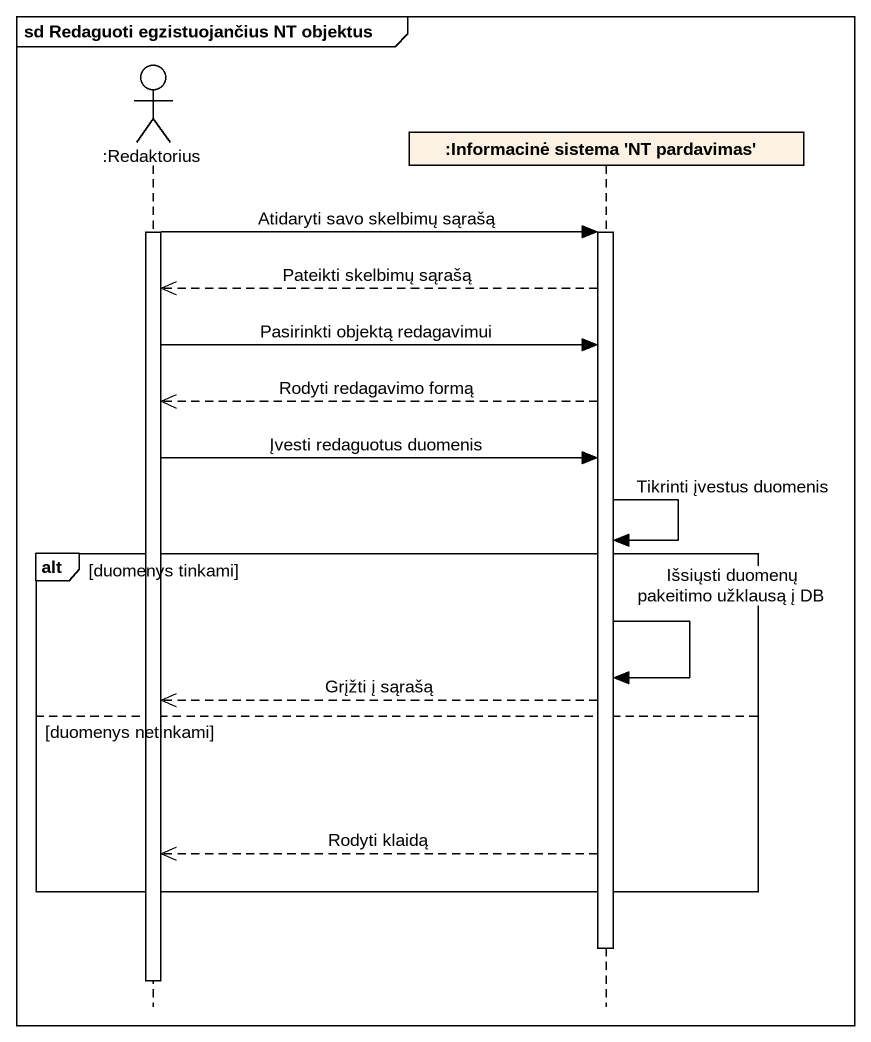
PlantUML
@startuml
mainframe sd Redaguoti egzistuojančius NT objektus
hide footbox
actor ":Redaktorius" as Redaktorius
participant ":Informacinė sistema 'NT pardavimas'" as Informacinė_sistema_NT

activate Redaktorius
Redaktorius -> Informacinė_sistema_NT : Atidaryti savo skelbimų sąrašą
activate Informacinė_sistema_NT
Informacinė_sistema_NT -->> Redaktorius : Pateikti skelbimų sąrašą
Redaktorius -> Informacinė_sistema_NT : Pasirinkti objektą redagavimui
Informacinė_sistema_NT -->> Redaktorius : Rodyti redagavimo formą
Redaktorius -> Informacinė_sistema_NT : Įvesti redaguotus duomenis
Informacinė_sistema_NT -> Informacinė_sistema_NT : Tikrinti įvestus duomenis
alt duomenys tinkami
  Informacinė_sistema_NT -> Informacinė_sistema_NT : Išsiųsti duomenų pakeitimo užklausą į DB
  Informacinė_sistema_NT -->> Redaktorius : Grįžti į sąrašą
else duomenys netinkami
  Informacinė_sistema_NT -->> Redaktorius : Rodyti klaidą
end
deactivate Informacinė_sistema_NT
deactivate Redaktorius
@enduml
